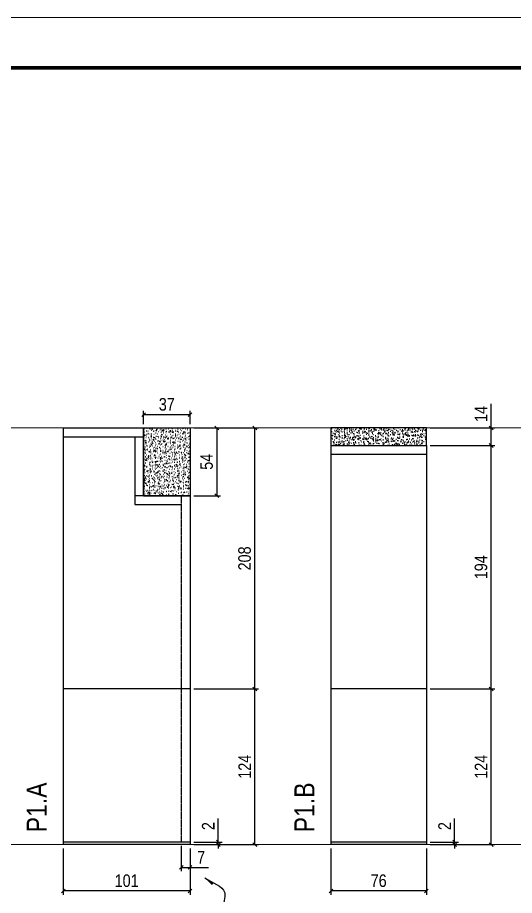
# Model space of a CAD drawing. Extents: x 2282 to 12463, y 760 to 16806.
# Drawn here: x 4910 to 5306, y 14893 to 15593 of the extents above; entities that cross this region are included whole.
import ezdxf

# ---------------------------------------------------------------- set-up
doc = ezdxf.new("R2010")
doc.units = 0
doc.linetypes.add('DASHED', pattern=[0.75, 0.5, -0.25])
doc.linetypes.add('HIDDEN', pattern=[0.375, 0.25, -0.125])
for name, color, linetype, lineweight in [('CARIMBO', 255, 'Continuous', 9), ('Folhas', 255, 'Continuous', 9), ('SARRAFO DE PRESSAO', 251, 'DASHED', 9)]:
    doc.layers.add(name, color=color, linetype=linetype, lineweight=lineweight)
for name, color, linetype in [('COTA', 241, 'Continuous'), ('NOMENCLATURA', 7, 'Continuous'), ('Painéis', 200, 'Continuous'), ('SARR_2.2x7', 40, 'Continuous')]:
    doc.layers.add(name, color=color, linetype=linetype)
doc.styles.add('ARIAL_NARROW', font='ARIALN.TTF', dxfattribs={"height": 0.2})
doc.styles.add('COTA TECNICA', font='techl___.ttf', dxfattribs={"height": 10})
doc.styles.add('COTA TECNICA-50', font='techl___.ttf', dxfattribs={"height": 10})
doc.styles.get("Standard").update_dxf_attribs({"font": 'arial.ttf'})
doc.dimstyles.new('COTA PAINEL-50', dxfattribs={"dimtxt": 10, "dimasz": 3, "dimexe": 3, "dimexo": 3, "dimgap": 3, "dimtad": 1, "dimdec": 1, "dimzin": 12, "dimdsep": 46, "dimtxsty": 'COTA TECNICA-50', "dimblk1": 'OBLIQUE', "dimblk2": 'OBLIQUE', "dimsah": 1, "dimcen": 0.9, "dimclrd": 4, "dimclre": 4, "dimclrt": 240, "dimadec": 1, "dimazin": 3, "dimtfac": 1, "dimtdec": 1, "dimtmove": 0, "dimatfit": 3, "dimfxl": 1, "dimtolj": 1, "dimtzin": 12, "dimarcsym": 0})
doc.dimstyles.new('PAINEL', dxfattribs={"dimtxt": 10, "dimasz": 3, "dimexe": 3, "dimexo": 3, "dimgap": 3, "dimtad": 1, "dimdec": 1, "dimzin": 12, "dimdsep": 46, "dimtxsty": 'COTA TECNICA', "dimblk1": 'OBLIQUE', "dimblk2": 'OBLIQUE', "dimsah": 1, "dimcen": 0.9, "dimclrd": 4, "dimclre": 4, "dimclrt": 240, "dimadec": 1, "dimazin": 3, "dimtfac": 1, "dimtdec": 1, "dimtmove": 0, "dimatfit": 3, "dimfxl": 1, "dimtolj": 1, "dimtzin": 12, "dimarcsym": 0})
doc.dimstyles.get("Standard").update_dxf_attribs({"dimtxt": 0.18, "dimasz": 0.18, "dimexe": 0.18, "dimexo": 0.0625, "dimgap": 0.09, "dimtad": 0, "dimtih": 1, "dimtoh": 1, "dimdec": 4, "dimzin": 0, "dimdsep": 46, "dimtxsty": 'Standard', "dimcen": 0.09, "dimadec": 0, "dimazin": 0, "dimtfac": 1, "dimtdec": 4, "dimtofl": 0, "dimtmove": 0, "dimatfit": 3, "dimfxl": 1, "dimtolj": 1, "dimtzin": 0, "dimarcsym": 0})

# ---------------------------------------------------------------- blocks, each defined once
blk = doc.blocks.new('9999999999')
at = {"layer": 'Folhas'}
blk.add_lwpolyline([(98138.98, 34190.21), (99623.98, 34190.21), (99623.98, 35240.21), (98138.98, 35240.21)], close=True, dxfattribs=at)
at = {"layer": 'Folhas', "color": 30, "const_width": 3}
blk.add_lwpolyline([(98213.98, 34230.21), (99583.98, 34230.21), (99583.98, 35200.21), (98213.98, 35200.21)], close=True, dxfattribs=at)
blk = doc.blocks.new('_Oblique')
at = {"color": 0, "linetype": 'ByBlock', "lineweight": -2}
blk.add_line((-0.5, -0.5), (0.5, 0.5), dxfattribs=at)
blk = doc.blocks.new('*D43')
at = {"layer": 'COTA', "color": 4, "lineweight": -2, "transparency": 16777216}
for p, q in [((5070.25, 14935.65), (5070.25, 14954.45)), ((5050.72, 14935.65), (5073.25, 14935.65)), ((5050.72, 14933.65), (5073.25, 14933.65)), ((5070.25, 14933.65), (5070.25, 14935.65)), ((5070.25, 14933.65), (5070.25, 14930.65))]:
    blk.add_line(p, q, dxfattribs=at)
at = {"layer": 'Defpoints', "color": 0, "transparency": 16777216}
for p in [(5047.72, 14935.65), (5047.72, 14933.65), (5070.25, 14933.65)]:
    blk.add_point(p, dxfattribs=at)
at = {"layer": 'COTA', "color": 4, "lineweight": -2, "transparency": 16777216, "xscale": 3, "yscale": 3, "zscale": 3}
for p, rotation in [((5070.25, 14935.65), 270), ((5070.25, 14933.65), 90)]:
    blk.add_blockref('_Oblique', p, dxfattribs=dict(at, rotation=rotation))
at = {"layer": 'COTA', "color": 240, "transparency": 16777216, "insert": (5062.25, 14948.39), "char_height": 10, "attachment_point": 5, "rotation": 90, "style": 'COTA TECNICA-50'}
blk.add_mtext('\\A1;2', dxfattribs=at)
blk = doc.blocks.new('*D44')
at = {"layer": 'COTA', "color": 4, "linetype": 'ByBlock', "lineweight": -2, "transparency": 16777216}
for p, q in [((5050.72, 15057.65), (5102.39, 15057.65)), ((5099.39, 14933.65), (5099.39, 15057.65)), ((5050.72, 14933.65), (5102.39, 14933.65))]:
    blk.add_line(p, q, dxfattribs=at)
at = {"layer": 'Defpoints', "color": 0, "linetype": 'ByBlock', "transparency": 16777216}
for p in [(5047.72, 15057.65), (5099.39, 15057.65), (5047.72, 14933.65)]:
    blk.add_point(p, dxfattribs=at)
at = {"layer": 'COTA', "color": 4, "linetype": 'ByBlock', "lineweight": -2, "transparency": 16777216, "xscale": 3, "yscale": 3, "zscale": 3}
for p, rotation in [((5099.39, 15057.65), 90), ((5099.39, 14933.65), 270)]:
    blk.add_blockref('_Oblique', p, dxfattribs=dict(at, rotation=rotation))
at = {"layer": 'COTA', "color": 240, "linetype": 'ByBlock', "transparency": 16777216, "insert": (5091.31, 14995.65), "char_height": 10, "attachment_point": 5, "rotation": 90, "style": 'COTA TECNICA'}
blk.add_mtext('\\A1;124', dxfattribs=at)
blk = doc.blocks.new('*D50')
at = {"layer": 'COTA', "color": 4, "linetype": 'ByBlock', "lineweight": -2, "transparency": 16777216}
for p, q in [((4946.72, 14930.65), (4946.72, 14893.72)), ((5047.72, 14930.65), (5047.72, 14893.72)), ((5047.72, 14896.72), (4946.72, 14896.72))]:
    blk.add_line(p, q, dxfattribs=at)
at = {"layer": 'Defpoints', "color": 0, "linetype": 'ByBlock', "transparency": 16777216}
for p in [(4946.72, 14933.65), (5047.72, 14933.65), (4946.72, 14896.72)]:
    blk.add_point(p, dxfattribs=at)
at = {"layer": 'COTA', "color": 4, "linetype": 'ByBlock', "lineweight": -2, "transparency": 16777216, "xscale": 3, "yscale": 3, "zscale": 3, "rotation": 180}
blk.add_blockref('_Oblique', (4946.72, 14896.72), dxfattribs=at)
at = {"layer": 'COTA', "color": 4, "linetype": 'ByBlock', "lineweight": -2, "transparency": 16777216, "xscale": 3, "yscale": 3, "zscale": 3}
blk.add_blockref('_Oblique', (5047.72, 14896.72), dxfattribs=at)
at = {"layer": 'COTA', "color": 240, "linetype": 'ByBlock', "transparency": 16777216, "insert": (4997.22, 14904.83), "char_height": 10, "attachment_point": 5, "style": 'COTA TECNICA'}
blk.add_mtext('\\A1;101', dxfattribs=at)
blk = doc.blocks.new('*D45')
at = {"layer": 'COTA', "color": 4, "lineweight": -2, "transparency": 16777216}
for p, q in [((5040.72, 14932.65), (5040.72, 14912.47)), ((5047.72, 14930.65), (5047.72, 14912.47)), ((5040.72, 14915.47), (5047.72, 14915.47)), ((5047.72, 14915.47), (5062.45, 14915.47))]:
    blk.add_line(p, q, dxfattribs=at)
at = {"layer": 'Defpoints', "color": 0, "transparency": 16777216}
for p in [(5040.72, 14935.65), (5047.72, 14933.65), (5047.72, 14915.47)]:
    blk.add_point(p, dxfattribs=at)
at = {"layer": 'COTA', "color": 4, "lineweight": -2, "transparency": 16777216, "xscale": 3, "yscale": 3, "zscale": 3, "rotation": 180}
blk.add_blockref('_Oblique', (5040.72, 14915.47), dxfattribs=at)
at = {"layer": 'COTA', "color": 4, "lineweight": -2, "transparency": 16777216, "xscale": 3, "yscale": 3, "zscale": 3}
blk.add_blockref('_Oblique', (5047.72, 14915.47), dxfattribs=at)
at = {"layer": 'COTA', "color": 240, "transparency": 16777216, "insert": (5056.59, 14923.54), "char_height": 10, "attachment_point": 5, "style": 'COTA TECNICA-50'}
blk.add_mtext('\\A1;7', dxfattribs=at)
blk = doc.blocks.new('*D46')
at = {"layer": 'COTA', "color": 4, "linetype": 'ByBlock', "lineweight": -2, "transparency": 16777216}
for p, q in [((5050.72, 15265.65), (5102.39, 15265.65)), ((5099.39, 15057.65), (5099.39, 15265.65)), ((5050.72, 15057.65), (5102.39, 15057.65))]:
    blk.add_line(p, q, dxfattribs=at)
at = {"layer": 'Defpoints', "color": 0, "linetype": 'ByBlock', "transparency": 16777216}
for p in [(5047.72, 15265.65), (5099.39, 15265.65), (5047.72, 15057.65)]:
    blk.add_point(p, dxfattribs=at)
at = {"layer": 'COTA', "color": 4, "linetype": 'ByBlock', "lineweight": -2, "transparency": 16777216, "xscale": 3, "yscale": 3, "zscale": 3}
for p, rotation in [((5099.39, 15265.65), 90), ((5099.39, 15057.65), 270)]:
    blk.add_blockref('_Oblique', p, dxfattribs=dict(at, rotation=rotation))
at = {"layer": 'COTA', "color": 240, "linetype": 'ByBlock', "transparency": 16777216, "insert": (5091.26, 15161.65), "char_height": 10, "attachment_point": 5, "rotation": 90, "style": 'COTA TECNICA'}
blk.add_mtext('\\A1;208', dxfattribs=at)
blk = doc.blocks.new('*D51')
at = {"layer": 'COTA', "color": 4, "linetype": 'ByBlock', "lineweight": -2, "transparency": 16777216}
for p, q in [((5050.72, 15265.65), (5072.06, 15265.65)), ((5069.06, 15265.65), (5069.06, 15211.65)), ((5050.72, 15211.65), (5072.06, 15211.65))]:
    blk.add_line(p, q, dxfattribs=at)
at = {"layer": 'Defpoints', "color": 0, "linetype": 'ByBlock', "transparency": 16777216}
for p in [(5047.72, 15265.65), (5047.72, 15211.65), (5069.06, 15211.65)]:
    blk.add_point(p, dxfattribs=at)
at = {"layer": 'COTA', "color": 4, "linetype": 'ByBlock', "lineweight": -2, "transparency": 16777216, "xscale": 3, "yscale": 3, "zscale": 3}
for p, rotation in [((5069.06, 15265.65), 90), ((5069.06, 15211.65), 270)]:
    blk.add_blockref('_Oblique', p, dxfattribs=dict(at, rotation=rotation))
at = {"layer": 'COTA', "color": 240, "linetype": 'ByBlock', "transparency": 16777216, "insert": (5060.95, 15238.65), "char_height": 10, "attachment_point": 5, "rotation": 90, "style": 'COTA TECNICA'}
blk.add_mtext('\\A1;54', dxfattribs=at)
blk = doc.blocks.new('*D52')
at = {"layer": 'COTA', "color": 4, "linetype": 'ByBlock', "lineweight": -2, "transparency": 16777216}
for p, q in [((5010.72, 15268.65), (5010.72, 15279.16)), ((5047.72, 15276.16), (5010.72, 15276.16)), ((5047.72, 15268.65), (5047.72, 15279.16))]:
    blk.add_line(p, q, dxfattribs=at)
at = {"layer": 'Defpoints', "color": 0, "linetype": 'ByBlock', "transparency": 16777216}
for p in [(5010.72, 15276.16), (5010.72, 15265.65), (5047.72, 15265.65)]:
    blk.add_point(p, dxfattribs=at)
at = {"layer": 'COTA', "color": 4, "linetype": 'ByBlock', "lineweight": -2, "transparency": 16777216, "xscale": 3, "yscale": 3, "zscale": 3, "rotation": 180}
blk.add_blockref('_Oblique', (5010.72, 15276.16), dxfattribs=at)
at = {"layer": 'COTA', "color": 4, "linetype": 'ByBlock', "lineweight": -2, "transparency": 16777216, "xscale": 3, "yscale": 3, "zscale": 3}
blk.add_blockref('_Oblique', (5047.72, 15276.16), dxfattribs=at)
at = {"layer": 'COTA', "color": 240, "linetype": 'ByBlock', "transparency": 16777216, "insert": (5029.22, 15284.38), "char_height": 10, "attachment_point": 5, "style": 'COTA TECNICA'}
blk.add_mtext('\\A1;37', dxfattribs=at)
blk = doc.blocks.new('*D55')
at = {"layer": 'COTA', "color": 4, "lineweight": -2, "transparency": 16777216}
for p, q in [((5258.6, 14935.65), (5258.6, 14954.45)), ((5239.07, 14935.65), (5261.6, 14935.65)), ((5239.07, 14933.65), (5261.6, 14933.65)), ((5258.6, 14933.65), (5258.6, 14935.65)), ((5258.6, 14933.65), (5258.6, 14930.65))]:
    blk.add_line(p, q, dxfattribs=at)
at = {"layer": 'Defpoints', "color": 0, "transparency": 16777216}
for p in [(5236.07, 14935.65), (5236.07, 14933.65), (5258.6, 14933.65)]:
    blk.add_point(p, dxfattribs=at)
at = {"layer": 'COTA', "color": 4, "lineweight": -2, "transparency": 16777216, "xscale": 3, "yscale": 3, "zscale": 3}
for p, rotation in [((5258.6, 14935.65), 270), ((5258.6, 14933.65), 90)]:
    blk.add_blockref('_Oblique', p, dxfattribs=dict(at, rotation=rotation))
at = {"layer": 'COTA', "color": 240, "transparency": 16777216, "insert": (5250.6, 14948.39), "char_height": 10, "attachment_point": 5, "rotation": 90, "style": 'COTA TECNICA-50'}
blk.add_mtext('\\A1;2', dxfattribs=at)
blk = doc.blocks.new('*D56')
at = {"layer": 'COTA', "color": 4, "linetype": 'ByBlock', "lineweight": -2, "transparency": 16777216}
for p, q in [((5239.07, 15057.65), (5290.73, 15057.65)), ((5287.73, 14933.65), (5287.73, 15057.65)), ((5239.07, 14933.65), (5290.73, 14933.65))]:
    blk.add_line(p, q, dxfattribs=at)
at = {"layer": 'Defpoints', "color": 0, "linetype": 'ByBlock', "transparency": 16777216}
for p in [(5236.07, 15057.65), (5287.73, 15057.65), (5236.07, 14933.65)]:
    blk.add_point(p, dxfattribs=at)
at = {"layer": 'COTA', "color": 4, "linetype": 'ByBlock', "lineweight": -2, "transparency": 16777216, "xscale": 3, "yscale": 3, "zscale": 3}
for p, rotation in [((5287.73, 15057.65), 90), ((5287.73, 14933.65), 270)]:
    blk.add_blockref('_Oblique', p, dxfattribs=dict(at, rotation=rotation))
at = {"layer": 'COTA', "color": 240, "linetype": 'ByBlock', "transparency": 16777216, "insert": (5279.66, 14995.65), "char_height": 10, "attachment_point": 5, "rotation": 90, "style": 'COTA TECNICA'}
blk.add_mtext('\\A1;124', dxfattribs=at)
blk = doc.blocks.new('*D57')
at = {"layer": 'COTA', "color": 4, "linetype": 'ByBlock', "lineweight": -2, "transparency": 16777216}
for p, q in [((5160.07, 14930.65), (5160.07, 14893.72)), ((5236.07, 14930.65), (5236.07, 14893.72)), ((5236.07, 14896.72), (5160.07, 14896.72))]:
    blk.add_line(p, q, dxfattribs=at)
at = {"layer": 'Defpoints', "color": 0, "linetype": 'ByBlock', "transparency": 16777216}
for p in [(5160.07, 14933.65), (5236.07, 14933.65), (5160.07, 14896.72)]:
    blk.add_point(p, dxfattribs=at)
at = {"layer": 'COTA', "color": 4, "linetype": 'ByBlock', "lineweight": -2, "transparency": 16777216, "xscale": 3, "yscale": 3, "zscale": 3, "rotation": 180}
blk.add_blockref('_Oblique', (5160.07, 14896.72), dxfattribs=at)
at = {"layer": 'COTA', "color": 4, "linetype": 'ByBlock', "lineweight": -2, "transparency": 16777216, "xscale": 3, "yscale": 3, "zscale": 3}
blk.add_blockref('_Oblique', (5236.07, 14896.72), dxfattribs=at)
at = {"layer": 'COTA', "color": 240, "linetype": 'ByBlock', "transparency": 16777216, "insert": (5198.07, 14904.83), "char_height": 10, "attachment_point": 5, "style": 'COTA TECNICA'}
blk.add_mtext('\\A1;76', dxfattribs=at)
blk = doc.blocks.new('*D54')
at = {"layer": 'COTA', "color": 4, "linetype": 'ByBlock', "lineweight": -2, "transparency": 16777216}
for p, q in [((5239.07, 15251.65), (5290.73, 15251.65)), ((5287.73, 15057.65), (5287.73, 15251.65)), ((5239.07, 15057.65), (5290.73, 15057.65))]:
    blk.add_line(p, q, dxfattribs=at)
at = {"layer": 'Defpoints', "color": 0, "linetype": 'ByBlock', "transparency": 16777216}
for p in [(5236.07, 15251.65), (5287.73, 15251.65), (5236.07, 15057.65)]:
    blk.add_point(p, dxfattribs=at)
at = {"layer": 'COTA', "color": 4, "linetype": 'ByBlock', "lineweight": -2, "transparency": 16777216, "xscale": 3, "yscale": 3, "zscale": 3}
for p, rotation in [((5287.73, 15251.65), 90), ((5287.73, 15057.65), 270)]:
    blk.add_blockref('_Oblique', p, dxfattribs=dict(at, rotation=rotation))
at = {"layer": 'COTA', "color": 240, "linetype": 'ByBlock', "transparency": 16777216, "insert": (5279.63, 15154.65), "char_height": 10, "attachment_point": 5, "rotation": 90, "style": 'COTA TECNICA'}
blk.add_mtext('\\A1;194', dxfattribs=at)
blk = doc.blocks.new('*D58')
at = {"layer": 'COTA', "color": 4, "lineweight": -2, "transparency": 16777216}
for p, q in [((5287.73, 15265.65), (5287.73, 15284.76)), ((5239.07, 15265.65), (5290.73, 15265.65)), ((5287.73, 15251.65), (5287.73, 15265.65)), ((5239.07, 15251.65), (5290.73, 15251.65))]:
    blk.add_line(p, q, dxfattribs=at)
at = {"layer": 'Defpoints', "color": 0, "transparency": 16777216}
for p in [(5236.07, 15265.65), (5287.73, 15265.65), (5236.07, 15251.65)]:
    blk.add_point(p, dxfattribs=at)
at = {"layer": 'COTA', "color": 4, "lineweight": -2, "transparency": 16777216, "xscale": 3, "yscale": 3, "zscale": 3}
for p, rotation in [((5287.73, 15265.65), 90), ((5287.73, 15251.65), 270)]:
    blk.add_blockref('_Oblique', p, dxfattribs=dict(at, rotation=rotation))
at = {"layer": 'COTA', "color": 240, "transparency": 16777216, "insert": (5279.66, 15276.71), "char_height": 10, "attachment_point": 5, "rotation": 90, "style": 'COTA TECNICA'}
blk.add_mtext('\\A1;14', dxfattribs=at)

msp = doc.modelspace()

# ---------------------------------------------------------------- hatches: boundary and pattern name
at = {"layer": 'COTA', "linetype": 'ByBlock'}
h = msp.add_hatch(dxfattribs=at)
h.set_pattern_fill('AR-CONC', color=256, scale=0.03)
h.set_pattern_definition([(50, (-126325.438, -15053.34), (5.46554007, -0.47817257), [0.5715, -6.2865]), (355, (-126325.438, -15053.34), (-1.05730264, 5.73170536), [0.4572, -5.02921753]), (100.4514447, (-126324.983, -15053.38), (4.40823741, 5.25353256), [0.48570026, -5.34270734]), (46.1842, (-126325.438, -15051.816), (8.13237123, -1.26126984), [0.85725, -9.42975]), (96.6355576, (-126324.7605, -15051.921), (7.122124, 7.42278374), [0.7285507, -8.01406824]), (351.184151, (-126325.438, -15051.816), (7.122124, 7.42278374), [0.685799, -7.54379196]), (21, (-126324.676, -15052.197), (4.54843174, -3.06795595), [0.5715, -6.2865]), (326, (-126324.676, -15052.197), (1.85406085, 5.52563898), [0.4572, -5.0292]), (71.451445, (-126324.297, -15052.453), (6.40249258, 2.45768307), [0.48570026, -5.34269813]), (37.5, (-126325.4382, -15053.3402), (0.092658098, 2.536651166), [0, -4.96824, 0, -5.1054, 0, -5.04825]), (7.5, (-126325.4382, -15053.3402), (2.004589875, 3.005417245), [0, -2.91084, 0, -4.85394, 0, -1.92405]), (327.5, (-126327.1375, -15053.3402), (4.067717855, -0.17186232), [0, -1.905, 0, -5.9436, 0, -7.8867]), (317.5, (-126327.8995, -15053.3402), (4.44387544, 0.76279473), [0, -2.4765, 0, -3.94716, 0, -5.6007])])
h.paths.add_polyline_path([(5047.72, 15265.65), (5010.72, 15265.65), (5010.72, 15211.65), (5047.72, 15211.65)])
at = {"layer": 'COTA'}
h = msp.add_hatch(dxfattribs=at)
h.set_pattern_fill('AR-CONC', color=256, scale=0.03)
h.set_pattern_definition([(50, (-256.9803, 0), (5.4655401, -0.4781726), [0.5715, -6.2865]), (355, (-256.98, 0), (-1.0573026, 5.7317054), [0.4572, -5.0292175]), (100.451445, (-256.525, -0.04), (4.4082374, 5.2535326), [0.4857003, -5.3427073]), (46.1842, (-256.98, 1.524), (8.1323712, -1.2612698), [0.85725, -9.42975]), (96.63556, (-256.3026, 1.419), (7.122124, 7.4227837), [0.7285507, -8.0140682]), (351.18415, (-256.98, 1.524), (7.122124, 7.4227837), [0.685799, -7.543792]), (21, (-256.2183, 1.143), (4.5484317, -3.067956), [0.5715, -6.2865]), (326, (-256.218, 1.143), (1.8540609, 5.525639), [0.4572, -5.0292]), (71.451445, (-255.839, 0.8873), (6.4024926, 2.457683), [0.4857003, -5.3426981]), (37.5, (-256.9803, 0), (0.0926581, 2.53665117), [0, -4.96824, 0, -5.1054, 0, -5.04825]), (7.5, (-256.9803, 0), (2.00458988, 3.00541724), [0, -2.91084, 0, -4.85394, 0, -1.92405]), (327.5, (-258.6795, 0), (4.06771786, -0.17186232), [0, -1.905, 0, -5.9436, 0, -7.8867]), (317.5, (-259.4415, 0), (4.44387544, 0.7627947), [0, -2.4765, 0, -3.94716, 0, -5.6007])])
h.paths.add_polyline_path([(5160.07, 15265.65), (5160.07, 15251.65), (5236.07, 15251.65), (5236.07, 15265.65)])

# ---------------------------------------------------------------- linework, layer by layer
at = {"layer": 'CARIMBO', "color": 3}
for p, q in [((9611.68, 15265.65), (4483.39, 15265.65)), ((4558.39, 14933.65), (9611.68, 14933.65))]:
    msp.add_line(p, q, dxfattribs=at)
at = {"layer": 'COTA', "linetype": 'ByBlock'}
for p, q in [((5010.72, 15211.65), (5003.72, 15211.65)), ((5003.72, 15211.65), (5003.72, 15204.65))]:
    msp.add_line(p, q, dxfattribs=at)
msp.add_lwpolyline([(5010.72, 15265.65), (5047.72, 15265.65), (5047.72, 15211.65), (5010.72, 15211.65)], close=True, dxfattribs=at)
at = {"layer": 'COTA'}
msp.add_lwpolyline([(5160.07, 15251.65), (5236.07, 15251.65), (5236.07, 15265.65), (5160.07, 15265.65)], close=True, dxfattribs=at)
at = {"layer": 'Painéis'}
for p, q in [((4946.72, 15265.65), (4946.72, 14933.65)), ((4946.72, 15265.65), (5010.72, 15265.65)), ((5010.72, 15265.65), (5010.72, 15211.65)), ((5160.07, 15251.65), (5160.07, 14933.65)), ((5160.07, 15251.65), (5236.07, 15251.65)), ((5236.07, 15251.65), (5236.07, 14933.65)), ((5010.72, 15211.65), (5047.72, 15211.65)), ((5047.72, 15211.65), (5047.72, 14933.65)), ((5047.72, 15057.65), (4946.72, 15057.65)), ((5236.07, 15057.65), (5160.07, 15057.65)), ((5047.72, 14935.65), (4946.72, 14935.65)), ((5047.72, 14933.65), (4946.72, 14933.65)), ((5236.07, 14935.65), (5160.07, 14935.65)), ((5236.07, 14933.65), (5160.07, 14933.65))]:
    msp.add_line(p, q, dxfattribs=at)
at = {"layer": 'SARR_2.2x7'}
for p, q in [((4946.72, 15258.65), (5010.72, 15258.65)), ((5003.72, 15258.65), (5003.72, 15211.65)), ((5160.07, 15244.65), (5236.07, 15244.65)), ((5003.72, 15204.65), (5040.72, 15204.65))]:
    msp.add_line(p, q, dxfattribs=at)
at = {"layer": 'SARR_2.2x7', "linetype": 'HIDDEN'}
for p, q in [((5040.72, 15211.65), (5040.72, 15057.65)), ((5040.72, 15057.65), (5040.72, 14935.65))]:
    msp.add_line(p, q, dxfattribs=at)

# ---------------------------------------------------------------- block references
at = {"layer": 'SARRAFO DE PRESSAO', "color": 6, "linetype": 'ByBlock'}
msp.add_blockref('9999999999', (-93655.59, -19647.64), dxfattribs=at)

# ---------------------------------------------------------------- texts
at = {"layer": 'NOMENCLATURA', "style": 'ARIAL_NARROW'}
for s, p in [('P1.A', (4933.55, 14943.42)), ('P1.B', (5146.89, 14943.42))]:
    msp.add_text(s, height=16, rotation=90, dxfattribs=at).set_placement(p)

# ---------------------------------------------------------------- dimensions: what is measured, and where the dimension line sits
at = {"layer": 'COTA', "linetype": 'ByBlock'}
for base, p1, p2, picture, middle in [((5010.72, 15276.16), (5047.72, 15265.65), (5010.72, 15265.65), '*D52', (5029.22, 15284.38)), ((4946.72, 14896.72), (5047.72, 14933.65), (4946.72, 14933.65), '*D50', (4997.22, 14904.83)), ((5160.07, 14896.72), (5236.07, 14933.65), (5160.07, 14933.65), '*D57', (5198.07, 14904.83))]:
    dim = msp.add_linear_dim(base=base, p1=p1, p2=p2, dimstyle='PAINEL', override={"dimarcsym": 2}, dxfattribs=at)
    dim.commit()
    dim.dimension.update_dxf_attribs({"geometry": picture, "text_midpoint": middle})
at = {"layer": 'COTA'}
for base, p1, p2, angle, dimstyle, picture, middle in [((5287.73, 15265.65), (5236.07, 15251.65), (5236.07, 15265.65), 90, 'PAINEL', '*D58', (5279.66, 15276.71)), ((5047.72, 14915.47), (5040.72, 14935.65), (5047.72, 14933.65), 180, 'COTA PAINEL-50', '*D45', (5056.59, 14923.54))]:
    dim = msp.add_linear_dim(base=base, p1=p1, p2=p2, angle=angle, dimstyle=dimstyle, dxfattribs=at)
    dim.commit()
    dim.dimension.update_dxf_attribs({"geometry": picture, "text_midpoint": middle})
at = {"layer": 'COTA', "linetype": 'ByBlock'}
for base, p1, p2, override, picture, middle in [((5099.39, 15265.65), (5047.72, 15057.65), (5047.72, 15265.65), {"dimarcsym": 2}, '*D46', (5091.26, 15161.65)), ((5069.06, 15211.65), (5047.72, 15265.65), (5047.72, 15211.65), {"dimarcsym": 2}, '*D51', (5060.95, 15238.65)), ((5287.73, 15251.65), (5236.07, 15057.65), (5236.07, 15251.65), {"dimarcsym": 2}, '*D54', (5279.63, 15154.65)), ((5099.39, 15057.65), (5047.72, 14933.65), (5047.72, 15057.65), {"dimarcsym": 1}, '*D44', (5091.31, 14995.65)), ((5287.73, 15057.65), (5236.07, 14933.65), (5236.07, 15057.65), {"dimarcsym": 1}, '*D56', (5279.66, 14995.65))]:
    dim = msp.add_linear_dim(base=base, p1=p1, p2=p2, angle=90, dimstyle='PAINEL', override=override, dxfattribs=at)
    dim.commit()
    dim.dimension.update_dxf_attribs({"geometry": picture, "text_midpoint": middle})
at = {"layer": 'COTA'}
for base, p1, p2, picture, middle in [((5070.25, 14933.65), (5047.72, 14935.65), (5047.72, 14933.65), '*D43', (5070.25, 14948.39)), ((5258.6, 14933.65), (5236.07, 14935.65), (5236.07, 14933.65), '*D55', (5258.6, 14948.39))]:
    dim = msp.add_linear_dim(base=base, p1=p1, p2=p2, angle=90, dimstyle='COTA PAINEL-50', dxfattribs=at)
    dim.commit()
    dim.dimension.update_dxf_attribs({"geometry": picture, "text_midpoint": middle, "dimtype": 160})

# ---------------------------------------------------------------- leaders
at = {"layer": 'COTA', "path_type": 1}
msp.add_leader([(5059.55, 14907.15), (5075.34, 14895.31), (5074.41, 14882.31), (5079.97, 14872.52)], dimstyle='Standard', override={"dimasz": 8}, dxfattribs=at)

doc.saveas('drawing.dxf')
